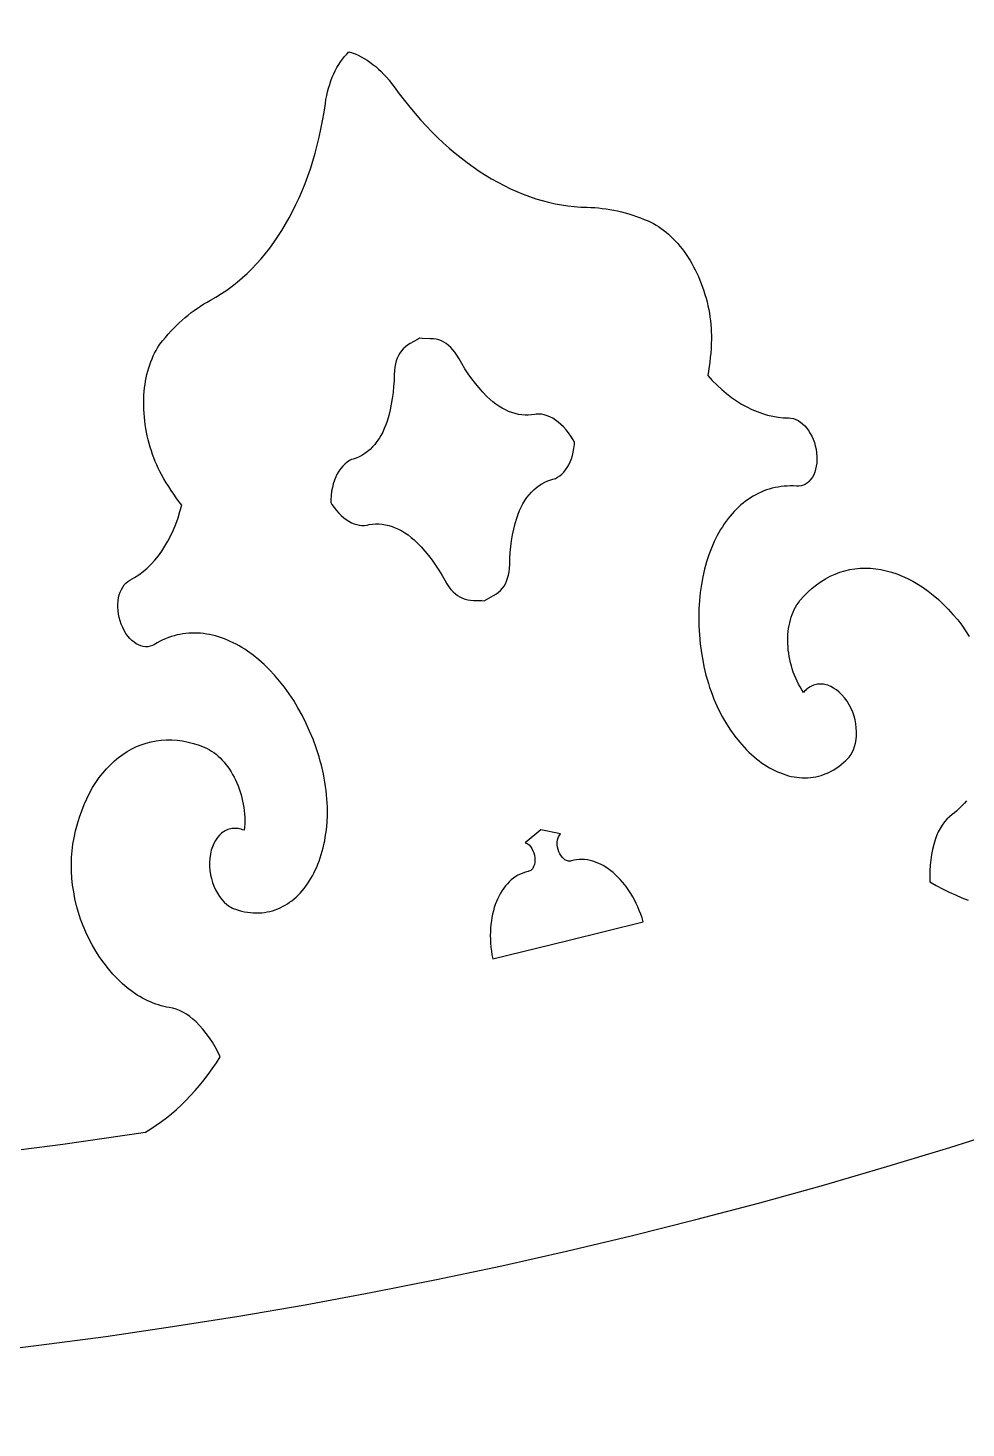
# Model space of a CAD drawing. Extents: x -570 to 570, y -570 to 570.
# Drawn here: x 54.8 to 131.3, y -440.2 to -326.1 of the extents above; entities that cross this region are included whole.
import ezdxf

# ---------------------------------------------------------------- set-up
doc = ezdxf.new("R2010")
doc.units = 0
doc.header["$MEASUREMENT"] = 0
doc.layers.add('BITMAP_LAYER', color=18, linetype='CONTINUOUS')

msp = doc.modelspace()

# ---------------------------------------------------------------- linework, layer by layer
at = {"layer": 'BITMAP_LAYER'}
for points in [[(-5.29e-14, 570, 0.4142135623730951), (-570, 0, 0.4142135623730951), (-5.29e-14, -570, 0.4142135623730951), (570, 0, 0.4142135623730951)], [(-437, -9.0381e-12, 0.4142135623731014), (4.4906e-12, -437, 0.4142135623730951), (437, 0, 0.4142135623730953), (0, 437, 0.4142135623731075)]]:
    msp.add_lwpolyline(points, format="xyb", close=True, dxfattribs=at)
for points in [[(54.21837921885354, -417.5319247134864), (57.60744471235664, -417.0814128800325), (60.9882195145651, -416.6040819472965), (64.36054724016705, -416.1000613401381), (64.79555502246154, -415.8327772653818), (65.22412073432815, -415.5495160318032), (65.64606039242555, -415.2503857667773), (66.06119001341244, -414.9354945976786), (66.46932561394748, -414.6049506518816), (66.8702832106894, -414.2588620567612), (67.26387882029682, -413.8973369396921), (67.64992845942847, -413.5204834280487), (68.02824814474303, -413.1284096492057), (68.39865389289915, -412.721223730538), (68.7609617205555, -412.2990337994201), (69.11498764437084, -411.8619479832267), (69.46054768100379, -411.4100744093323), (69.79745784711301, -410.9435212051118), (70.12553415935724, -410.4623964979398), (70.44459263439512, -409.9668084151907), (70.24306040474931, -409.5539247968261), (70.02738219944649, -409.1554294250324), (69.79821060222858, -408.7722646787059), (69.55619819683747, -408.4053729367428), (69.30199756701509, -408.0556965780397), (69.03626129650337, -407.7241779814927), (68.7596419690442, -407.4117595259982), (68.47279216837951, -407.1193835904526), (68.21455867727586, -406.8849345496036), (67.94990523228125, -406.6743866536556), (67.67980137386742, -406.4882607439122), (67.4052166425062, -406.3270776616768), (67.12712057866946, -406.1913582482524), (66.84648272282895, -406.081623344943), (66.56427261545653, -405.9983937930513), (66.28145979702397, -405.9421904338813), (66.0606644074097, -405.904498202011), (65.84019889518606, -405.8579172568271), (65.62018654079435, -405.8025478925388), (65.40075062467594, -405.7384904033551), (65.18201442727215, -405.6658450834856), (64.96410122902441, -405.5847122271392), (64.747134310374, -405.4951921285258), (64.5312369517623, -405.3973850818541), (64.31653243363068, -405.2913913813337), (64.1031440364205, -405.1773113211736), (63.89119504057311, -405.0552451955832), (63.68080872652985, -404.9252932987719), (63.26521726562113, -404.6421333683233), (62.85735589722522, -404.3286338835023), (62.45821086487295, -403.9855971979829), (62.06876841209514, -403.6138256654393), (61.69001478242268, -403.2141216395455), (61.32293621938636, -402.7872874739761), (60.96851896651704, -402.3341255224052), (60.62774926734554, -401.8554381385071), (60.30161336540273, -401.3520276759558), (59.99109750421943, -400.8246964884256), (59.72479027257707, -400.3231670230309), (59.48039939384263, -399.8078955085189), (59.25821339115797, -399.2805932345492), (59.05852078766496, -398.7429714907819), (58.88161010650552, -398.1967415668766), (58.72776987082147, -397.6436147524935), (58.59728860375476, -397.0853023372921), (58.4904548284472, -396.5235156109324), (58.40755706804072, -395.9599658630742), (58.34888384567719, -395.3963643833774), (58.31472368449849, -394.8344224615019), (58.30536510764647, -394.2758513871073), (58.32109663826306, -393.7223624498536), (58.36220679949011, -393.1756669394007), (58.4289841144695, -392.6374761454083), (58.52171710634313, -392.1095013575364), (58.6505127211505, -391.5294447091427), (58.79774991261782, -390.96830021629), (58.96290146942209, -390.4264326930924), (59.14544018024035, -389.9042069536634), (59.3448388337496, -389.4019878121176), (59.5605702186269, -388.9201400825687), (59.79210712354926, -388.4590285791308), (60.03892233719369, -388.0190181159179), (60.30048864823725, -387.600473507044), (60.57627884535693, -387.2037595666231), (60.86576571722979, -386.8292411087695), (61.16842205253282, -386.4772829475967), (61.48372063994309, -386.148249897219), (61.8111342681376, -385.8425067717504), (62.15013572579336, -385.5604183853048), (62.50019780158742, -385.3023495519964), (62.86079328419679, -385.0686650859391), (63.23139496229853, -384.8597298012469), (63.61147562456964, -384.6759085120339), (64.00050805968714, -384.5175660324141), (64.39796505632805, -384.3850671765014), (64.80331940316943, -384.2787767584098), (65.21604388888828, -384.1990595922535), (65.63561130216164, -384.1462804921464), (66.06149443166655, -384.1208042722025), (66.49316606608, -384.1229957465358), (66.930098994079, -384.1532197292604), (67.37176600434064, -384.2118410344902), (67.81763988554191, -384.2992244763394), (68.26719342635981, -384.4157348689217), (68.71989941547145, -384.5617370263514), (69.17523064155374, -384.7375957627424), (69.36786476755749, -384.8253368675793), (69.55675170336137, -384.9256179602643), (69.74167310571048, -385.0379812497174), (69.92241063134993, -385.1619689448582), (70.09874593702492, -385.2971232546072), (70.27046067948052, -385.4429863878838), (70.43733651546188, -385.5991005536083), (70.5991551017141, -385.7650079607007), (70.75569809498242, -385.9402508180809), (70.90674715201186, -386.1243713346688), (71.05208392954756, -386.3169117193846), (71.1914900843347, -386.517414181148), (71.32474727311838, -386.7254209288791), (71.4516371526437, -386.940474171498), (71.57194137965588, -387.1621161179244), (71.68544161089997, -387.3898889770785), (71.79191950312114, -387.6233349578802), (71.89115671306448, -387.8619962692495), (71.98293489747516, -388.1054151201063), (72.06703571309829, -388.3531337193708), (72.14324081667903, -388.6046942759627), (72.21133186496249, -388.8596389988021), (72.2710905146938, -389.1175100968088), (72.32229842261808, -389.3778497789031), (72.36473724548048, -389.6402002540047), (72.39818864002612, -389.9041037310337), (72.42243426300016, -390.1691024189101), (72.43725577114765, -390.4347385265539), (72.44243482121381, -390.700554262885), (72.43775306994374, -390.9660918368233), (72.42299217408255, -391.2308934572889), (72.3979337903754, -391.4945013332017), (72.27021553467549, -391.4458800776882), (72.14343675714305, -391.40633971207), (72.01776114583645, -391.3757469606005), (71.89335238881415, -391.3539685475331), (71.77037417413453, -391.3408711971214), (71.64899018985595, -391.3363216336187), (71.52936412403685, -391.3401865812783), (71.41165966473567, -391.3523327643538), (71.29604050001072, -391.3726269070987), (71.18267031792047, -391.4009357337665), (71.0717128065233, -391.4371259686106), (70.96333165387759, -391.4810643358841), (70.8576905480418, -391.5326175598408), (70.75495317707428, -391.591652364734), (70.65528322903346, -391.6580354748173), (70.5588443919777, -391.7316336143441), (70.46580035396543, -391.8123135075675), (70.3763148030551, -391.8999418787414), (70.20867391477366, -392.0955109519539), (70.05723123160062, -392.3172746280087), (69.92329625800318, -392.5641667009337), (69.80817849844854, -392.8351209647562), (69.71318745740396, -393.1290712135038), (69.63963263933658, -393.4449512412042), (69.58882354871365, -393.7816948418845), (69.56499815688548, -394.1151948109243), (69.56738150964125, -394.4500771197066), (69.59476166637067, -394.7839292028504), (69.64592668646345, -395.1143384949735), (69.71966462930928, -395.4388924306948), (69.81476355429788, -395.7551784446327), (69.93001152081894, -396.0607839714055), (70.06419658826215, -396.3532964456318), (70.21610681601723, -396.6303033019301), (70.38453026347386, -396.889391974919), (70.56825499002176, -397.1281498992167), (70.76606905505064, -397.3441645094419), (70.9767605179502, -397.5350232402129), (71.19911743811008, -397.6983135261482), (71.31429171322195, -397.7688665756208), (71.43192787492006, -397.8316228018664), (71.55187443062813, -397.8862806342124), (71.67397988776979, -397.9325385019858), (71.92512660800494, -398.0122524303302), (72.17374090405005, -398.0795210527956), (72.41972331719553, -398.134525622211), (72.66297438873183, -398.1774473914058), (72.90339465994936, -398.2084676132092), (73.14088467213855, -398.22776754045), (73.37534496658981, -398.2355284259579), (73.60667608459357, -398.2319315225621), (73.83477856744031, -398.2171580830912), (74.05955295642036, -398.1913893603751), (74.2808997928242, -398.1548066072427), (74.49871961794224, -398.1075910765229), (74.7129129730649, -398.0499240210452), (74.92338039948261, -397.9819866936388), (75.13002243848581, -397.903960347133), (75.3327396313649, -397.8160262343567), (75.53143251941032, -397.7183656081393), (75.72600164391245, -397.6111597213098), (75.91634754616176, -397.4945898266976), (76.10237076744868, -397.3688371771318), (76.28397184906359, -397.2340830254416), (76.46105133229698, -397.0905086244562), (76.63350975843922, -396.9382952270048), (76.80124766878072, -396.7776240859166), (76.96416560461194, -396.6086764540207), (77.1221641072233, -396.4316335841464), (77.27514371790521, -396.2466767291228), (77.42300497794811, -396.0539871417793), (77.56564842864242, -395.8537460749449), (77.70297461127855, -395.6461347814487), (77.83488406714694, -395.4313345141201), (77.96127733753801, -395.2095265257882), (78.08205496374217, -394.9808920692822), (78.19711748704985, -394.7456123974313), (78.30636544875145, -394.5038687630646), (78.40969939013748, -394.2558424190117), (78.50701985249829, -394.0017146181014), (78.5982273771243, -393.7416666131629), (78.68322250530599, -393.4758796570253), (78.76190577833368, -393.2045350025182), (78.83417773749794, -392.9278139024703), (78.89993892408908, -392.6458976097113), (78.95908987939754, -392.35896737707), (79.0115311447138, -392.0672044573757), (79.09588677053125, -391.4699055681451), (79.15221013186485, -390.8554509646529), (79.17970555903796, -390.2252906695326), (79.1823941505404, -389.9047740196849), (79.177577382374, -389.580874705418), (79.16515579582915, -389.2537739795607), (79.14502993219634, -388.9236530949423), (79.11710033276594, -388.5906933043921), (79.08126753882837, -388.2550758607392), (79.03743209167408, -387.9169820168128), (78.98549453259349, -387.5765930254422), (78.92535540287702, -387.2340901394564), (78.85691524381508, -386.8896546116848), (78.78007459669811, -386.5434676949566), (78.69473400281655, -386.1957106421007), (78.60079400346078, -385.8465647059467), (78.49815513992125, -385.4962111393234), (78.26402503348987, -384.7760732415009), (78.00788164540191, -384.0770485496337), (77.73073316058155, -383.3998255291474), (77.43358776395303, -382.7450926454669), (77.11745364044047, -382.113538364018), (76.78333897496816, -381.5058511502259), (76.43225195246023, -380.922719469516), (76.06520075784087, -380.3648317873136), (75.68319357603428, -379.8328765690444), (75.28723859196471, -379.3275422801333), (74.87834399055623, -378.849517386006), (74.45751795673316, -378.3994903520877), (74.02576867541963, -377.9781496438037), (73.5841043315398, -377.5861837265796), (73.13353311001796, -377.2242810658407), (72.67506319577822, -376.8931301270122), (72.44318128667797, -376.73930169876), (72.20970277374481, -376.5934193755197), (71.9747536800943, -376.4555692154698), (71.73846002884189, -376.3258372767884), (71.5009478431032, -376.2043096176537), (71.26234314599374, -376.0910722962439), (71.02277196062897, -375.986211370737), (70.78236031012446, -375.8898128993112), (70.5412342175957, -375.8019629401448), (70.29951970615825, -375.722747551416), (70.05734279892764, -375.6522527913028), (69.81482951901936, -375.5905647179834), (69.57210588954894, -375.5377693896361), (69.32929793363192, -375.4939528644392), (69.08653167438382, -375.4592012005705), (68.84393313492018, -375.4336004562083), (68.6016283383565, -375.4172366895308), (68.35974330780827, -375.4101959587164), (68.11840406639112, -375.4125643219429), (67.8777366372205, -375.4244278373886), (67.63786704341192, -375.4458725632318), (67.39892130808093, -375.4769845576506), (67.16102545434305, -375.517849878823), (66.92430550531378, -375.5685545849274), (66.6888874841087, -375.6291847341419), (66.45489741384331, -375.6998263846446), (66.22246131763313, -375.7805655946138), (65.99170521859368, -375.8714884222276), (65.76275513984046, -375.9726809256641), (65.53573710448903, -376.0842291631017), (65.31077713565493, -376.2062191927182), (65.08800125645362, -376.3387370726921), (64.9116904777932, -376.4310318850129), (64.72966462369078, -376.4933755725981), (64.5433381567334, -376.5266221973539), (64.3541255395081, -376.531625821186), (64.1634412346019, -376.5092405060004), (63.97269970460187, -376.4603203137028), (63.78331541209496, -376.3857193061991), (63.59670281966828, -376.2862915453953), (63.41427638990878, -376.1628910931971), (63.23745058540357, -376.0163720115104), (63.0676398687396, -375.8475883622413), (62.90625870250398, -375.6573942072952), (62.75472154928367, -375.4466436085783), (62.61444287166574, -375.2161906279962), (62.48683713223721, -374.9668893274551), (62.3733187935851, -374.6995937688606), (62.27761033808572, -374.4221105292157), (62.20224656646518, -374.1429255679614), (62.14686041883515, -373.863912020661), (62.11108483530736, -373.5869430228779), (62.09455275599349, -373.3138917101753), (62.0968971210053, -373.0466312181166), (62.11775087045442, -372.7870346822649), (62.15674694445262, -372.5369752381836), (62.21351828311157, -372.2983260214361), (62.28769782654296, -372.0729601675855), (62.37891851485855, -371.8627508121953), (62.48681328816999, -371.6695710908285), (62.61101508658903, -371.4952941390487), (62.75115685022735, -371.341793092419), (62.90687151919666, -371.2109410865028), (63.07779203360865, -371.1046112568634), (63.44808941421688, -370.8943648062152), (63.80624118431626, -370.6581700000501), (64.15181316854192, -370.3966564104208), (64.48437119152908, -370.1104536093794), (64.80348107791285, -369.8001911689779), (65.10870865232843, -369.4664986612689), (65.39961973941092, -369.1100056583041), (65.67578016379557, -368.7313417321363), (65.93675575011747, -368.3311364548174), (66.18211232301176, -367.9100193983998), (66.41141570711369, -367.4686201349355), (66.62423172705839, -367.0075682364769), (66.820126207481, -366.5274932750762), (66.99866497301667, -366.0290248227856), (67.15941384830057, -365.5127924516574), (67.3019386579679, -364.9794257337438), (67.07932335167426, -364.693226697288), (66.86153380544715, -364.3996141342922), (66.648696909124, -364.0987805744688), (66.44093955254223, -363.7909185475314), (66.23838862553929, -363.4762205831928), (66.04117101795256, -363.1548792111658), (65.84941361961948, -362.8270869611638), (65.6632433203775, -362.4930363628995), (65.52491665098823, -362.2303684142071), (65.39280360273415, -361.9625467940259), (65.26702581357118, -361.6898643894193), (65.14770492145527, -361.4126140874505), (65.03496256434238, -361.1310887751827), (64.92892038018843, -360.8455813396792), (64.8297000069494, -360.5563846680031), (64.73742308258122, -360.2637916472175), (64.6487593410152, -359.9560184156045), (64.56821822150819, -359.6476111907528), (64.495765102386, -359.3388652670614), (64.43136536197441, -359.0300759389297), (64.3749843785993, -358.7215385007569), (64.32658753058635, -358.4135482469421), (64.2861401962614, -358.1064004718846), (64.2536077539503, -357.8003904699838), (64.2289555819788, -357.4958135356387), (64.21214905867268, -357.1929649632486), (64.20315356235773, -356.8921400472128), (64.20193447135978, -356.5936340819304), (64.20845716400461, -356.2977423618007), (64.22268701861806, -356.0047601812228), (64.24458941352589, -355.7149828345961), (64.27412972705388, -355.4287056163198), (64.31127333752785, -355.1462238207931), (64.35598562327355, -354.8678327424152), (64.40823196261687, -354.5938276755851), (64.46797773388354, -354.3245039147025), (64.53518831539938, -354.0601567541662), (64.60982908549018, -353.8010814883758), (64.69186542248173, -353.5475734117301), (64.78126270469981, -353.2999278186289), (64.87798631047025, -353.0584400034708), (64.98200161811883, -352.8234052606554), (65.09327400597135, -352.5951188845817), (65.21176885235361, -352.3738761696492), (65.3374515355914, -352.1599724102569), (65.47028743401053, -351.9537029008042), (65.61024192593679, -351.7553629356901), (65.75728038969595, -351.5652478093141), (65.97203631709678, -351.3060172514962), (66.1907952885887, -351.0536764864539), (66.41349563603745, -350.8082778049173), (66.64007569130875, -350.569873497616), (66.87047378626828, -350.3385158552793), (67.10462825278175, -350.114257168637), (67.34247742271486, -349.8971497284188), (67.58395962793335, -349.6872458253542), (67.8290132003029, -349.4845977501728), (68.07757647168917, -349.2892577936043), (68.32958777395794, -349.1012782463784), (68.58498543897488, -348.9207113992246), (68.84370779860569, -348.7476095428726), (69.1056931847161, -348.582024968052), (69.37087992917179, -348.4240099654924), (69.63920636383845, -348.2736168259234), (70.09370585060302, -348.0151332661222), (70.53940105583112, -347.7382511914511), (70.9761302780928, -347.4432470218187), (71.40373181595808, -347.1303971771335), (71.82204396799705, -346.7999780773042), (72.2309050327797, -346.4522661422391), (72.63015330887609, -346.0875377918471), (73.0196270948563, -345.7060694460369), (73.39916468929029, -345.3081375247169), (73.76860439074818, -344.8940184477956), (74.12778449779994, -344.4639886351819), (74.47654330901565, -344.018324506784), (74.81471912296534, -343.5573024825109), (75.14215023821905, -343.081198982271), (75.45867495334682, -342.5902904259729), (75.76413156691869, -342.0848532335252), (76.0583583775047, -341.5651638248366), (76.34119368367489, -341.0314986198156), (76.6124757839993, -340.4841340383708), (76.87204297704794, -339.9233465004109), (77.11973356139089, -339.3494124258444), (77.35538583559816, -338.7626082345799), (77.57883809823983, -338.163210346526), (77.78992864788587, -337.5514951815913), (77.98849578310637, -336.9277391596845), (78.17437780247141, -336.2922187007141), (78.34741300455092, -335.6452102245887), (78.50743968791505, -334.986990151217), (78.65429615113376, -334.3178349005075), (78.78782069277713, -333.6380208923688), (78.90785161141521, -332.9478245467095), (79.01422720561798, -332.2475222834382), (79.06614653261113, -331.918144020512), (79.1279044067398, -331.5958338802354), (79.19934916734653, -331.2809247557881), (79.28032915377386, -330.9737495403504), (79.37069270536426, -330.6746411271021), (79.47028816146026, -330.3839324092233), (79.57896386140436, -330.101956279894), (79.69656814453909, -329.8290456322941), (79.82294935020695, -329.5655333596038), (79.95795581775047, -329.3117523550029), (80.10143588651212, -329.0680355116716), (80.25323789583445, -328.8347157227897), (80.41321018505994, -328.6121258815374), (80.58120109353112, -328.4005988810946), (80.75705896059051, -328.2004676146411), (80.9406321255806, -328.0120649753572), (81.1907331628187, -328.0935765240238), (81.4394532078363, -328.1890587340178), (81.6865032686158, -328.2982873232891), (81.93159435313954, -328.4210380097872), (82.17443746939001, -328.5570865114619), (82.41474362534964, -328.7062085462628), (82.65222382900073, -328.8681798321397), (82.88658908832578, -329.0427760870423), (83.11755041130714, -329.2297730289202), (83.34481880592729, -329.4289463757232), (83.5681052801686, -329.6400718454008), (83.78712084201344, -329.8629251559028), (84.0015764994443, -330.0972820251788), (84.21118326044353, -330.3429181711788), (84.41565213299357, -330.5996093118522), (84.6146941250768, -330.8671311651487), (85.03433172512295, -331.4377828203749), (85.46136406038352, -331.9931401842699), (85.89551949261624, -332.5330336455617), (86.33652638357883, -333.0572935929776), (86.78411309502908, -333.565750415246), (87.23800798872472, -334.0582345010943), (87.69793942642349, -334.5345762392503), (88.16363576988313, -334.9946060184419), (88.6348253808614, -335.4381542273968), (89.11123662111602, -335.8650512548427), (89.59259785240478, -336.2751274895074), (90.07863743648537, -336.6682133201189), (90.56908373511557, -337.0441391354046), (91.06366511005308, -337.4027353240927), (91.56210992305569, -337.7438322749106), (92.06414653588112, -338.0672603765862), (92.56950331028713, -338.3728500178473), (93.07790860803144, -338.6604315874217), (93.58909079087185, -338.9298354740372), (94.10277822056602, -339.1808920664216), (94.61869925887176, -339.4134317533025), (95.1365822675468, -339.6272849234078), (95.65615560834883, -339.8222819654652), (96.17714764303572, -339.9982532682026), (96.69928673336508, -340.1550292203476), (97.22230124109473, -340.2924402106282), (97.74591952798241, -340.410316627772), (98.26986995578581, -340.5084888605069), (98.79388088626274, -340.5867872975605), (99.31768068117094, -340.6450423276607), (99.84099770226808, -340.6830843395354), (100.363560311312, -340.700743721912), (100.6710427466037, -340.7092127216988), (100.9792871806254, -340.7258896327914), (101.2882147082421, -340.7507568126593), (101.597746424319, -340.7837966187717), (101.9078034237212, -340.8249914085979), (102.218306801314, -340.8743235396075), (102.5291776519625, -340.9317753692696), (102.8403370705318, -340.9973292550537), (103.151706151887, -341.0709675544292), (103.4632059908935, -341.1526726248652), (103.7747576824162, -341.2424268238313), (104.0862823213204, -341.3402125087968), (104.3977010024712, -341.446012037231), (104.7089348207338, -341.5598077666033), (105.0199048709734, -341.6815820543829), (105.330532248055, -341.8113172580395), (105.5490792463764, -341.9113236609664), (105.7651759723005, -342.0219048827747), (105.9786545397076, -342.1428155427535), (106.1893470624776, -342.273810260192), (106.3970856544907, -342.4146436543793), (106.6017024296268, -342.5650703446045), (106.8030295017661, -342.7248449501567), (107.0008989847886, -342.8937220903251), (107.1951429925744, -343.0714563843987), (107.3855936390035, -343.2578024516667), (107.572083037956, -343.4525149114183), (107.754443303312, -343.6553483829424), (107.9325065489516, -343.8660574855284), (108.1061048887547, -344.0843968384651), (108.2750704366015, -344.3101210610418), (108.439235306372, -344.5429847725478), (108.5984316119463, -344.7827425922719), (108.7524914672044, -345.0291491395034), (108.9012469860265, -345.2819590335313), (109.0445302822925, -345.540926893645), (109.1821734698826, -345.8058073391333), (109.3140086626768, -346.0763549892853), (109.4398679745551, -346.3523244633906), (109.5595835193977, -346.6334703807378), (109.6729874110846, -346.9195473606161), (109.7799117634959, -347.210310022315), (109.8801886905115, -347.5055129851232), (109.9736503060117, -347.80491086833), (110.0601287238764, -348.1082582912244), (110.1394560579858, -348.4153098730958), (110.2114644222198, -348.7258202332331), (110.2759859304585, -349.0395439909253), (110.3302535284853, -349.3415054692427), (110.376794645739, -349.6436864113602), (110.4155808758758, -349.9457709506861), (110.4465838125516, -350.2474432206287), (110.4697750494223, -350.5483873545963), (110.4851261801439, -350.8482874859973), (110.4926087983723, -351.1468277482399), (110.4921944977637, -351.4436922747326), (110.4825899381507, -351.8259970418428), (110.4651298485254, -352.2053567711857), (110.4398371112401, -352.5815420175192), (110.4067346086468, -352.9543233356009), (110.3658452230979, -353.3234712801885), (110.3171918369455, -353.6887564060399), (110.2607973325418, -354.0499492679128), (110.1966845922391, -354.4068204205651), (110.5707519167755, -354.812858613181), (110.952993122035, -355.1952559496094), (111.3427311881035, -355.5536567428356), (111.7392890950668, -355.8877053058452), (112.1419898230108, -356.1970459516237), (112.5501563520214, -356.4813229931568), (112.9631116621844, -356.74018074343), (113.3801787335858, -356.9732635154287), (113.8006805463114, -357.1802156221386), (114.2239400804471, -357.3606813765451), (114.6492803160787, -357.5143050916338), (115.0760242332921, -357.6407310803903), (115.5034948121732, -357.7396036558001), (115.9310150328079, -357.8105671308488), (116.357907875282, -357.8532658185219), (116.7834963196814, -357.8673440318049), (116.9842528547882, -357.882063696541), (117.1829413059673, -357.9255631787511), (117.3783661683283, -357.9963544804996), (117.5693319369806, -358.0929496038507), (117.7546431070338, -358.2138605508686), (117.9331041735973, -358.3575993236175), (118.1035196317806, -358.5226779241618), (118.2646939766932, -358.7076083545655), (118.4154317034447, -358.9109026168932), (118.5545373071444, -359.1310727132086), (118.680815282902, -359.3666306455764), (118.7930701258268, -359.6160884160606), (118.8901063310284, -359.8779580267256), (118.9707283936163, -360.1507514796355), (119.0337408086999, -360.4329807768545), (119.0779480713888, -360.723157920447), (119.1016510142704, -361.0125909858584), (119.1045178345676, -361.2926376686239), (119.0874040743432, -361.5618844009427), (119.0511652756597, -361.8189176150137), (118.9966569805802, -362.0623237430358), (118.9247347311672, -362.2906892172081), (118.8362540694834, -362.5026004697296), (118.7320705375917, -362.6966439327993), (118.6130396775547, -362.871406038616), (118.4800170314351, -363.025473219379), (118.3338581412958, -363.1574319072872), (118.1754185491994, -363.2658685345393), (118.0055537972086, -363.3493695333348), (117.8251194273863, -363.4065213358724), (117.634970981795, -363.4359103743509), (117.5365213374807, -363.4397521171303), (117.4359640024977, -363.4361230809695), (117.1771216283547, -363.4223134388772), (116.9212378748987, -363.4188407423829), (116.668384336827, -363.4255702248927), (116.4186326088371, -363.4423671198117), (116.1720542856265, -363.4690966605456), (115.9287209618927, -363.5056240805004), (115.6887042323332, -363.551814613081), (115.4520756916453, -363.6075334916935), (115.2189069345267, -363.6726459497434), (114.9892695556747, -363.7470172206362), (114.7632351497869, -363.8305125377772), (114.5408753115606, -363.9229971345725), (114.3222616356935, -364.0243362444274), (114.1074657168829, -364.1343951007476), (113.8965591498263, -364.2530389369387), (113.6896135292212, -364.380132986406), (113.4867004497652, -364.5155424825554), (113.2878915061555, -364.6591326587923), (113.0932582930897, -364.8107687485225), (112.9028724052654, -364.9703159851514), (112.7168054373799, -365.1376396020847), (112.5351289841307, -365.3126048327277), (112.3579146402154, -365.4950769104864), (112.1852340003313, -365.6849210687661), (112.017158659176, -365.8820025409725), (111.8537602114469, -366.0861865605111), (111.6951102518414, -366.2973383607877), (111.5412803750572, -366.5153231752076), (111.3923421757916, -366.7400062371765), (111.2483672487421, -366.9712527801), (111.1094271886061, -367.2089280373837), (110.9755935900813, -367.4528972424331), (110.7235321566546, -367.9591784294515), (110.4927557060419, -368.4890182084001), (110.2838369958228, -369.0413384465232), (110.0973487835771, -369.6150610110659), (109.9338638268847, -370.2091077692726), (109.7939548833253, -370.822400588388), (109.6781947104787, -371.4538613356568), (109.5871560659246, -372.1024118783238), (109.5214117072429, -372.7669740836337), (109.4815343920133, -373.4464698188308), (109.4680968778156, -374.1398209511599), (109.4816719222296, -374.8459493478659), (109.5228322828351, -375.5637768761935), (109.5921507172118, -376.2922254033871), (109.6901999829395, -377.0302167966914), (109.817552837598, -377.7766729233514), (109.8894880582287, -378.1345942582661), (109.968564526705, -378.4874037257485), (110.0546099443235, -378.8349870551558), (110.1474520123807, -379.1772299758453), (110.2469184321733, -379.5140182171742), (110.3528369049977, -379.8452375084996), (110.4650351321506, -380.1707735791788), (110.5833408149285, -380.4905121585692), (110.7075816546281, -380.8043389760279), (110.8375853525459, -381.1121397609121), (110.9731796099785, -381.4138002425789), (111.1141921282224, -381.7092061503857), (111.4117827523307, -382.2807971618482), (111.7289788352434, -382.8259986301572), (112.064401987333, -383.3438963901706), (112.4166738189723, -383.8335762767462), (112.7844159405339, -384.2941241247418), (112.9736576132769, -384.5131878576651), (113.1662499623903, -384.7246257690152), (113.3620206891705, -384.9283235881492), (113.5607974949142, -385.1241670444242), (113.7624080809179, -385.3120418671977), (113.9666801484782, -385.4918337858267), (114.1734413988917, -385.6634285296685), (114.382519533455, -385.8267118280804), (114.5937422534646, -385.9815694104197), (114.8069372602171, -386.1278870060432), (115.0219322550091, -386.2655503443086), (115.2385549391372, -386.3944451545729), (115.456633013898, -386.5144571661934), (115.6759941805879, -386.6254721085273), (115.8964661405037, -386.7273757109318), (116.1178765949419, -386.8200537027641), (116.340053245199, -386.9033918133815), (116.5628237925717, -386.9772757721412), (116.7860159383565, -387.0415913084005), (117.00945738385, -387.0962241515165), (117.2329758303487, -387.1410600308465), (117.4563989791494, -387.1759846757477), (117.6795545315484, -387.2008838155774), (117.9022701888424, -387.2156431796927), (118.1243736523281, -387.2201484974509), (118.3456926233019, -387.2142854982092), (118.5660548030604, -387.1979399113249), (118.7852878929003, -387.170997466155), (119.003219594118, -387.1333438920569), (119.2196776080102, -387.084864918388), (119.4344896358735, -387.0254462745053), (119.6474833790044, -386.9549736897662), (119.8584865386995, -386.8733328935275), (120.0673268162554, -386.7804096151469), (120.2738319129687, -386.6760895839814), (120.4778295301359, -386.5602585293883), (120.6791473690536, -386.4328021807248), (120.8776131310184, -386.2936062673482), (121.0730545173269, -386.1425565186157), (121.2652992292757, -385.9795386638842), (121.4541749681612, -385.8044384325115), (121.6395094352802, -385.6171415538544), (121.7261313450278, -385.5194370107337), (121.806937984311, -385.4152979598895), (121.8819353599949, -385.3050618310017), (121.9511294789447, -385.1890660537502), (122.0721319741022, -384.9411452728753), (122.1699935247041, -384.6742350547046), (122.2447621856713, -384.3910348366765), (122.2964860119244, -384.0942440562303), (122.3252130583842, -383.7865621508053), (122.3309913799714, -383.4706885578403), (122.3138690316068, -383.1493227147748), (122.2738940682112, -382.8251640590477), (122.2111145447052, -382.5009120280979), (122.1255785160096, -382.1792660593647), (122.0173340370452, -381.8629255902871), (121.8864291627327, -381.5545900583046), (121.7329119479929, -381.2569589008557), (121.5568304477464, -380.9727315553799), (121.3553486780228, -380.6981720668201), (121.143422352691, -380.4526568212808), (120.9227064709939, -380.2365213401948), (120.6948560321742, -380.0501011449957), (120.4615260354745, -379.8937317571159), (120.2243714801374, -379.7677486979891), (119.9850473654059, -379.6724874890482), (119.8650889105305, -379.6364824288452), (119.7452086905224, -379.6082836517261), (119.6256135802871, -379.5879330978702), (119.5065104547297, -379.5754727074564), (119.3881061887558, -379.5709444206639), (119.2706076572706, -379.5743901776718), (119.1542217351794, -379.5858519186593), (119.0391552973876, -379.6053715838054), (118.9256152188005, -379.6329911132895), (118.8138083743235, -379.6687524472907), (118.7039416388619, -379.7126975259878), (118.596221887321, -379.7648682895602), (118.4908559946062, -379.8253066781871), (118.3880508356228, -379.8940546320475), (118.2880132852761, -379.9711540913207), (118.1909502184715, -380.0566469961856), (118.0970685101143, -380.1505752868214), (118.0065750351099, -380.2529809034074), (117.8618822499933, -380.0312129328334), (117.7257526767839, -379.8036024727363), (117.5982057282538, -379.5706563461563), (117.4792608171751, -379.3328813761336), (117.36893735632, -379.0907843857086), (117.2672547584607, -378.8448721979215), (117.1742324363694, -378.5956516358128), (117.089889802818, -378.3436295224226), (117.014246270579, -378.0893126807913), (116.9473212524243, -377.8332079339592), (116.8891341611262, -377.5758221049665), (116.8397044094568, -377.3176620168535), (116.7990514101883, -377.0592344926606), (116.7671945760928, -376.8010463554282), (116.7441533199425, -376.5436044281962), (116.7299470545096, -376.2874155340053), (116.7245951925661, -376.0329864958956), (116.7281171468843, -375.7808241369074), (116.7405323302363, -375.5314352800811), (116.7618601553943, -375.2853267484567), (116.7921200351304, -375.0430053650749), (116.8313313822168, -374.8049779529758), (116.8795136094256, -374.5717513351997), (116.9366861295291, -374.3438323347868), (117.0028683552993, -374.1217277747776), (117.0780796995085, -373.9059444782123), (117.1623395749287, -373.6969892681311), (117.2556673943321, -373.4953689675744), (117.358082570491, -373.3015903995826), (117.4696045161774, -373.1161603871958), (117.5902526441635, -372.9395857534544), (117.7200463672215, -372.7723733213987), (118.0414965152169, -372.405055171882), (118.3744971753991, -372.0653937185643), (118.7184119877531, -371.7533109419087), (119.072604592264, -371.4687288223778), (119.4364386289166, -371.2115693404345), (119.8092777376961, -370.9817544765416), (120.1904855585874, -370.7792062111623), (120.5794257315756, -370.603846524759), (120.9754618966456, -370.4555973977948), (121.3779576937825, -370.3343808107325), (121.7862767629712, -370.240118744035), (122.1997827441969, -370.1727331781651), (122.6178392774444, -370.1321460935857), (123.0398100026989, -370.1182794707595), (123.4650585599453, -370.1310552901496), (123.8929485891686, -370.1703955322187), (124.3228437303538, -370.2362221774297), (124.754107623486, -370.3284572062453), (125.1861039085502, -370.4470225991287), (125.6181962255313, -370.5918403365424), (126.0497482144144, -370.7628323989495), (126.4801235151845, -370.9599207668126), (126.9086857678265, -371.1830274205948), (127.3347986123256, -371.4320743407589), (127.7578256886667, -371.7069835077677), (128.1771306368348, -372.0076769020841), (128.592077096815, -372.3340765041708), (129.0020287085922, -372.686104294491), (129.4063491121515, -373.0636822535072), (129.8044019474778, -373.4667323616824), (130.1955508545562, -373.8951765994795), (130.5791594733716, -374.3489369473612), (130.906632577982, -374.7733402345388), (131.2158706868562, -375.2188515503926), (131.5063339985901, -375.6838215397921)], [(131.2874669729485, -389.0944731284176), (131.1369543716515, -389.2745687938159), (130.9817061355519, -389.4476776830659), (130.8217848150161, -389.6136536987782), (130.6572529604109, -389.7723507435629), (130.4881731221028, -389.9236227200304), (130.3146078504583, -390.067323530791), (130.136619695844, -390.2033070784549), (129.912320384984, -390.3845023515707), (129.7011144462737, -390.5893480360863), (129.5036183181432, -390.8169323820081), (129.320448439023, -391.0663436393418), (129.1522212473431, -391.3366700580935), (128.9995531815339, -391.6269998882693), (128.8630606800256, -391.9364213798754), (128.7433601812484, -392.2640227829174), (128.6252411689885, -392.6562145660672), (128.5254950143201, -393.0613987813155), (128.4442616061396, -393.4784377228033), (128.3816808333438, -393.9061936846721), (128.3378925848291, -394.343528961063), (128.3130367494922, -394.7893058461171), (128.3072532162295, -395.2423866339759), (128.3206818739376, -395.7016336187804), (128.8367092229782, -395.9939409900528), (129.3540148163128, -396.2690401866197), (129.872381824404, -396.5269229075851), (130.3915934177147, -396.767580852054), (130.9114327667074, -396.9910057191309), (131.431683041845, -397.1971892079203)]]:
    msp.add_lwpolyline(points, dxfattribs=at)
for points in [[(91.97549564695557, -372.7822661838256), (92.14474196616881, -372.6723619134892), (92.73381554457094, -372.3476807788139), (92.95979220502215, -372.2174022382085), (93.13689747229306, -372.0869533050803), (93.30440070956939, -371.9335449357317), (93.45860971891548, -371.7606531760021), (93.58697485771314, -371.5831743468618), (93.69914583678305, -371.3893131413012), (93.79724484850394, -371.1759144181014), (93.880380584621, -370.9440275832276), (93.94760351179659, -370.6949165402411), (93.99796335005584, -370.4300148258248), (94.0305424187847, -370.1508641118494), (94.04707413398087, -369.8043926463874), (94.06097411399921, -369.3551184775892), (94.09306244721056, -368.857330465354), (94.1415744081284, -368.3665170962252), (94.20644437505814, -367.8833978733732), (94.28761085490672, -367.4086994387026), (94.38501578478295, -366.9431579028705), (94.49860345711399, -366.4875210593615), (94.62920954602072, -366.0394956834357), (94.73477696838431, -365.7293557474736), (94.85418376959402, -365.4286936742164), (94.9860494225556, -365.1411553278537), (95.13003064211071, -364.8673120449538), (95.28577712921125, -364.6077312231951), (95.45293104684224, -364.3629785823102), (95.63112577787832, -364.1336201795487), (95.81998396977188, -363.9202239301203), (96.01911491467924, -363.7233603842483), (96.228111363051, -363.5436025239099), (96.44654592099864, -363.3815243701017), (96.67396723950942, -363.237698234701), (96.90989625895708, -363.112690518295), (97.1538228228904, -363.0070560456531), (97.40520301300485, -362.9213310448452), (97.57462750390047, -362.8784878838416), (97.77023638211134, -362.8033592786358), (97.95780441104036, -362.7057982110097), (98.1357695511482, -362.5869995495187), (98.30395585655978, -362.4474670095482), (98.46201140562097, -362.287684249103), (98.60943811464855, -362.1081638720415), (98.74562615899082, -361.9094795939663), (98.86988815143452, -361.6922821432189), (98.98148960003115, -361.4573011872471), (99.07967351653863, -361.2053363777845), (99.16367814550536, -360.9372407587975), (99.23274756977541, -360.6538995716502), (99.28613546431608, -360.3562071554234), (99.3231026076728, -360.0450443166084), (99.33426042981579, -359.8626413583153), (99.22325356010192, -359.6582792645389), (99.04276641003496, -359.3658651015719), (98.85209986217676, -359.0931201988432), (98.65238715002904, -358.8406740054296), (98.44478028561079, -358.6091645107747), (98.230442471186, -358.3992151989434), (98.01053459817778, -358.2114139395367), (97.78619621926924, -358.046296075729), (97.55852175625498, -357.9043341696095), (97.32853326509913, -357.7859370583255), (97.09715186332822, -357.691460901812), (96.86517089854787, -357.6212345260673), (96.63323494333376, -357.5756003106877), (96.40182943327463, -357.5549699222538), (96.21786768276891, -357.5588969680742), (96.09099024430216, -357.5893602439617), (95.82856574593575, -357.6302767247928), (95.56348871283777, -357.6501003710151), (95.29648995843935, -357.6490532175637), (95.02827904370844, -357.627389455855), (94.75954337442116, -357.5853879785912), (94.4909485668237, -357.5233457904302), (94.2231398202827, -357.4415725418816), (93.95674401433888, -357.3403863249796), (93.69237225152906, -357.2201107658648), (93.43062258429643, -357.0810733640124), (93.17208269595777, -356.9236049627761), (92.91733233845707, -356.7480401869226), (92.66694536902828, -356.5547186500332), (92.42149126499842, -356.3439867130073), (92.18388673991228, -356.1184310652746), (91.86003301769011, -355.7824199724854), (91.54771112956593, -355.4317604072768), (91.2451154082103, -355.0648101771455), (90.95264269722628, -354.6822055317826), (90.67068649639805, -354.2845712815898), (90.3996389425105, -353.8725222587913), (90.13989251046767, -353.4466650558613), (89.91879657256355, -353.0553121787358), (89.74314514727641, -352.7562096030506), (89.58457000928337, -352.5241741694575), (89.41687262204243, -352.3130187340013), (89.24158200202488, -352.1236819118833), (89.0602057780752, -351.956991419673), (88.87417208548081, -351.8136251182503), (88.68475782177549, -351.6940979988508), (88.48861761169474, -351.5966025546447), (88.27172550815745, -351.5151790041874), (88.05211633337284, -351.4571852749166), (87.83467476529972, -351.42398340263), (87.57403891300702, -351.4136440742903), (86.90155331664874, -351.3999093490988), (86.70061808234978, -351.3812466370056), (86.53137176313659, -351.4911509073423), (85.94229818473433, -351.8158320420172), (85.71632152428334, -351.9461105826226), (85.53921625701226, -352.0765595157508), (85.3717130197359, -352.2299678850997), (85.21750401038982, -352.4028596448292), (85.08913887159224, -352.5803384739693), (84.9769678925223, -352.7741996795301), (84.87886888080138, -352.9875984027299), (84.79573314468435, -353.2194852376037), (84.72851021750871, -353.4685962805902), (84.67815037924944, -353.7334979950064), (84.64557131052064, -354.0126487089819), (84.6290395953244, -354.3591201744442), (84.61513961530603, -354.8083943432406), (84.583051282095, -355.3061823554686), (84.5345393211793, -355.7969957245875), (84.46966935424844, -356.2801149474532), (84.38850287440025, -356.7548133821173), (84.29109794451784, -357.2203549179771), (84.17751027218613, -357.6759917614918), (84.04690418329719, -358.1240171373577), (83.94133676092395, -358.4341570733525), (83.82192995971498, -358.7348191466057), (83.69006430673676, -359.0223574930042), (83.54608308718431, -359.2962007758931), (83.39033660010233, -359.5557815976265), (83.22318268246005, -359.8005342385257), (83.04498795141869, -360.0298926412944), (82.85612975952282, -360.2432888907206), (82.65699881462928, -360.4401524365789), (82.44800236626561, -360.6199102969118), (82.22956780833181, -360.781988450714), (82.00214648979706, -360.9258145861278), (81.76621747034662, -361.0508223025369), (81.52229090637383, -361.1564567751961), (81.27091071625556, -361.2421817759985), (81.14440933364448, -361.2741707704679), (80.97969430397902, -361.356184832313), (80.78438232028132, -361.4819916367264), (80.60022050849636, -361.6301847405285), (80.42744738949195, -361.8001740378978), (80.26647459220725, -361.9913568189462), (80.11785177799914, -362.203073235696), (79.98222904015701, -362.4345798595281), (79.860321368197, -362.6850397100371), (79.75287821393854, -362.9535257511058), (79.66065981479352, -363.2390343833571), (79.58442089244156, -363.5405055809655), (79.52490166384439, -363.8568467091636), (79.4828256965077, -364.1869574896743), (79.45890389929252, -364.529753933152), (79.45558399808075, -364.7622950451134), (79.55023064029855, -364.9186195451316), (79.72756800161123, -365.1769610675976), (79.91318519849143, -365.4157440196372), (80.1060183516615, -365.6345320191746), (80.30499100302957, -365.8328800028182), (80.50902242902023, -366.0103554204863), (80.71704169938079, -366.1665569446686), (80.9280069176208, -366.3011283088965), (81.14092863004804, -366.4137647601598), (81.35489577697322, -366.504209551893), (81.56910176654942, -366.5722380838059), (81.78286734868676, -366.6176279387522), (81.99565614515419, -366.640114404985), (82.20707827540441, -366.6393332308057), (82.41519533901, -366.614952328622), (82.5851234850487, -366.5741525768599), (82.84754798341442, -366.5332360960354), (83.1126250164693, -366.5134124498159), (83.3796237708638, -366.5144596032658), (83.64783468556733, -366.5361233649741), (83.91657035486979, -366.5781248422369), (84.18516516247695, -366.6401670303991), (84.45297390903659, -366.7219402789534), (84.7193697149793, -366.8231264958583), (84.98374147778108, -366.9434020549691), (85.24549114499708, -367.0824394568141), (85.50403103336404, -367.2399078580643), (85.75878139087214, -367.4154726339263), (86.00916836026957, -367.6087941707916), (86.25462246430202, -367.8195261078208), (86.49222698936433, -368.0450817555289), (86.81608071163006, -368.3810928483629), (87.12840259975103, -368.7317524135668), (87.4309983210883, -369.0987026436765), (87.72347103207557, -369.4813072890448), (88.00542723289657, -369.878941539226), (88.27647478679056, -370.2909905620324), (88.53622121883701, -370.7168477649686), (88.75731715674198, -371.1082006420958), (88.93296858202896, -371.4073032177807), (89.09154372002197, -371.6393386513736), (89.25924110726295, -371.85049408683), (89.43453172728044, -372.039830908948), (89.61590795123008, -372.2065214011582), (89.8019416438245, -372.3498877025808), (89.99135590752985, -372.4694148219804), (90.18749611761059, -372.5669102661866), (90.40438822114788, -372.6483338166439), (90.62399739593243, -372.7063275459146), (90.84143896400545, -372.7395294182012), (91.10207481629826, -372.7498687465408), (91.77456041265663, -372.7636034717327)], [(98.80134658994021, -400.4758320847076), (104.9387456204629, -398.9630990870899), (104.8408604051985, -398.6458479457811), (104.7339951744485, -398.3360740009518), (104.6184974707708, -398.0340724298964), (104.4947148367231, -397.7401384099081), (104.3629948148635, -397.4545671182807), (104.2236849477498, -397.1776537323078), (104.0771327779397, -396.9096934292832), (103.9236858479912, -396.6509813865002), (103.7636917004621, -396.4018127812529), (103.5974978779103, -396.1624827908346), (103.4254519228936, -395.9332865925393), (103.2479013779699, -395.7145193636604), (103.065193785697, -395.5064762814917), (102.8776766886329, -395.3094525233266), (102.6856976293354, -395.1237432664592), (102.4896041503622, -394.9496436881827), (102.2897437942714, -394.7874489657911), (102.0864641036207, -394.6374542765779), (101.880112620968, -394.4999547978367), (101.6710368888712, -394.3752457068613), (101.4595844498882, -394.2636221809453), (101.2461028465767, -394.1653793973825), (101.0309396214946, -394.0808125334663), (100.8144423171999, -394.0102167664904), (100.5969584762503, -393.9538872737486), (100.3788356412037, -393.9121192325345), (100.1604213546181, -393.8852078201417), (99.94206315905113, -393.8734482138639), (99.72410859706078, -393.8771355909948), (99.50690521120492, -393.8965651288279), (99.2908005440413, -393.9320320046572), (99.07614213812796, -393.9838313957761), (98.99661809029723, -394.0006793319796), (98.91822917546106, -394.0066275913867), (98.8411954657103, -394.0022166647822), (98.76573703313574, -393.9879870429507), (98.69207394982809, -393.9644792166768), (98.62042628787832, -393.9322336767456), (98.5510141193771, -393.8917909139415), (98.48405751641529, -393.8436914190493), (98.35839129547311, -393.7266841961396), (98.24518820177828, -393.5855359342943), (98.14620881205714, -393.4245705597915), (98.06321370303621, -393.2481119989089), (97.99796345144185, -393.0604841779242), (97.95221863400057, -392.8660110231152), (97.92773982743881, -392.6690164607599), (97.92628760848302, -392.473824417136), (97.94962255385956, -392.2847588185215), (97.97113539339955, -392.1938746630545), (97.999505240295, -392.106143591194), (98.03495216663677, -392.0221060937248), (98.0776962445157, -391.9423026614315), (98.12795754602257, -391.867273785099), (98.18595614324813, -391.7975599555118), (96.57838218393104, -391.4569109586317), (95.31325361735423, -392.5056175352208), (95.39700645676812, -392.5403927736232), (95.47637828644864, -392.5834699528027), (95.55131279196286, -392.6342682193365), (95.6217536588776, -392.6922067198027), (95.7489292191765, -392.8271810088428), (95.857454451881, -392.9837459925451), (95.94687884152658, -393.1572548435309), (96.01675187264885, -393.3430607344226), (96.06662302978322, -393.5365168378419), (96.0960417974653, -393.7329763264106), (96.1045576602307, -393.9277923727506), (96.09172010261481, -394.1163181494838), (96.05707860915324, -394.2939068292321), (96.00018266438155, -394.4559115846174), (95.96324848667177, -394.5296178571183), (95.92058175283528, -394.5976855882615), (95.872126148439, -394.6595339246251), (95.81782535904988, -394.7145820127864), (95.75762307023493, -394.7622489993234), (95.691462967561, -394.8019540308138), (95.6192887365951, -394.8331162538353), (95.54104406290408, -394.8551548149658), (95.3269011065803, -394.9090454672764), (95.11906764783072, -394.97806995478), (94.91771424457914, -395.0618053998835), (94.72301145474943, -395.1598289249937), (94.53512983626528, -395.2717176525172), (94.35423994705059, -395.397048704861), (94.18051234502914, -395.5353992044318), (94.0141175881247, -395.6863462736364), (93.85522623426112, -395.8494670348816), (93.70400884136222, -396.0243386105741), (93.5606359673517, -396.2105381231207), (93.42527817015343, -396.4076426949283), (93.29810600769123, -396.6152294484036), (93.1792900378889, -396.8328755059533), (93.06900081867022, -397.0601579899843), (92.967408907959, -397.2966540229036), (92.87468486367904, -397.5419407271175), (92.79099924375414, -397.7955952250332), (92.71652260610811, -398.0571946390573), (92.65142550866476, -398.3263160915966), (92.5958785093479, -398.6025367050578), (92.55005216608131, -398.8854336018479), (92.51411703678879, -399.1745839043736), (92.4882436793942, -399.4695647350417), (92.47260265182129, -399.7699532162588), (92.46736451199385, -400.0753264704319), (92.47269981783572, -400.3852616199678), (92.48877912727067, -400.6993357872731), (92.51577299822252, -401.0171260947548), (92.55385198861514, -401.3382096648197), (92.60318665637219, -401.662163619874), (92.66394755941758, -401.9885650823253)]]:
    msp.add_lwpolyline(points, close=True, dxfattribs=at)

doc.saveas('drawing.dxf')
